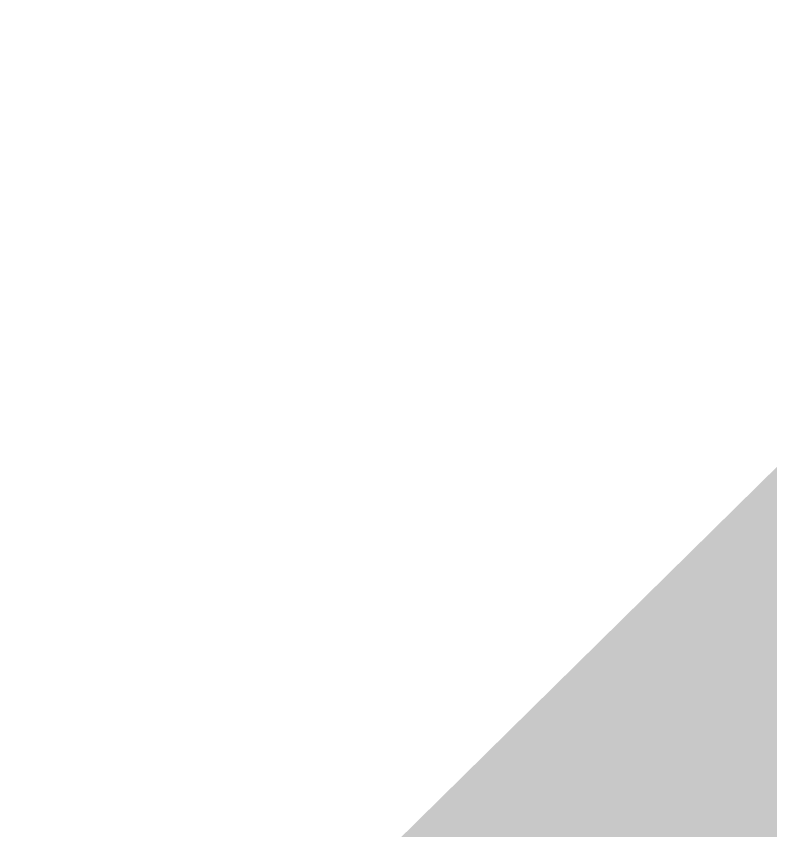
# Model space of a CAD drawing. Header units: metres. Extents: x 326467 to 340077, y 1811030 to 1824953.
# Drawn here: x 327569.538 to 327571.76, y 1812876.635 to 1812879.033 of the extents above; entities that cross this region are included whole.
import ezdxf

# ---------------------------------------------------------------- set-up
doc = ezdxf.new("R2010")
doc.units = ezdxf.units.M
doc.header["$MEASUREMENT"] = 0
for name, color, linetype in [('HIGH TIDE LINE', 6, 'Continuous'), ('INTERTIDAL ZONE', 5, 'Continuous'), ('NDZ-200M FROM CRZ', 30, 'Continuous')]:
    doc.layers.add(name, color=color, linetype=linetype)

# ---------------------------------------------------------------- blocks, each defined once
blk = doc.blocks.new('16')
at = {"layer": 'INTERTIDAL ZONE'}
h = blk.add_hatch(dxfattribs=at)
h.set_pattern_fill('CROSS', color=256, scale=6.064284, angle=-0.4421)
h.set_pattern_definition([(359.55787, (320150.772, 1810233.3), (38.8042, 38.2099), [19.2541, -57.7623]), (89.55787, (320160.324, 1810223.598), (-38.2099, 38.8042), [19.2541, -57.7623])])
h.paths.add_polyline_path([(327223.9108, 1812653.3548), (327227.9845, 1812657.3667), (327240.2054, 1812669.4023), (327248.3215, 1812673.383), (327252.3951, 1812677.3949), (327252.5511, 1812697.6103), (327260.7295, 1812709.6772), (327264.8031, 1812713.689), (327268.908, 1812721.744), (327272.9504, 1812721.7128), (327277.0241, 1812725.7247), (327281.0665, 1812725.6935), (327285.0777, 1812721.6192), (327289.1202, 1812721.588), (327289.089, 1812717.545), (327293.069, 1812709.4276), (327297.0803, 1812705.3533), (327301.1227, 1812705.3222), (327309.1763, 1812701.2167), (327325.346, 1812701.0919), (327341.5782, 1812709.0533), (327353.7991, 1812721.0889), (327361.9463, 1812729.1127), (327366.0511, 1812737.1676), (327370.1248, 1812741.1795), (327370.156, 1812745.2226), (327374.1984, 1812745.1914), (327374.2608, 1812753.2775), (327378.3969, 1812765.3755), (327374.3856, 1812769.4498), (327378.4593, 1812773.4617), (327378.4905, 1812777.5048), (327390.6178, 1812777.4112), (327398.6714, 1812773.3057), (327406.7563, 1812773.2433), (327414.8099, 1812769.1379), (327447.1494, 1812768.8883), (327467.3303, 1812764.6893), (327483.4377, 1812756.4784), (327499.545, 1812748.2674), (327507.6299, 1812748.205), (327523.7684, 1812744.0372), (327539.9381, 1812743.9124), (327544.0118, 1812747.9243), (327548.1166, 1812755.9792), (327552.2215, 1812764.0342), (327556.3263, 1812772.0891), (327556.4511, 1812788.2614), (327556.4823, 1812792.3045), (327552.5335, 1812804.4649), (327552.5647, 1812808.508), (327548.6158, 1812820.6684), (327548.7094, 1812832.7976), (327548.7718, 1812840.8838), (327548.803, 1812844.9268), (327552.9079, 1812852.9818), (327561.0863, 1812865.0486), (327581.4544, 1812885.108), (327581.4856, 1812889.1511), (327581.5168, 1812893.1942), (327581.548, 1812897.2372), (327577.5992, 1812909.3976), (327581.704, 1812917.4526), (327581.7664, 1812925.5387), (327585.8401, 1812929.5506), (327598.061, 1812941.5862), (327606.2706, 1812957.6961), (327606.3018, 1812961.7392), (327610.3754, 1812965.7511), (327610.4378, 1812973.8373), (327614.5427, 1812981.8923), (327614.5739, 1812985.9353), (327614.6363, 1812994.0215), (327618.7411, 1813002.0764), (327626.8884, 1813010.1002), (327630.962, 1813014.1121), (327635.0045, 1813014.0809), (327643.1829, 1813026.1477), (327655.4662, 1813046.2695), (327663.6446, 1813058.3363), (327667.7495, 1813066.3913), (327680.0016, 1813082.47), (327708.5794, 1813118.6393), (327720.8003, 1813130.6749), (327724.8739, 1813134.6868), (327728.9164, 1813134.6556), (327737.0012, 1813134.5932), (327741.0749, 1813138.6051), (327741.1061, 1813142.6481), (327741.1373, 1813146.6912), (327741.1685, 1813150.7343), (327749.2845, 1813154.715), (327757.4317, 1813162.7387), (327765.5478, 1813166.7194), (327802.0857, 1813186.654), (327810.2018, 1813190.6347), (327822.3603, 1813194.5842), (327842.5724, 1813194.4282), (327846.646, 1813198.4401), (327854.7621, 1813202.4208), (327858.8357, 1813206.4327), (327862.9406, 1813214.4876), (327867.0142, 1813218.4995), (327875.1927, 1813230.5663), (327883.34, 1813238.5901), (327887.4136, 1813242.602), (327895.5296, 1813246.5827), (327907.7193, 1813254.5753), (327915.8354, 1813258.556), (327915.8666, 1813262.5991), (327919.9402, 1813266.6109), (327924.0139, 1813270.6228), (327928.0875, 1813274.6347), (327936.2036, 1813278.6154), (327952.4357, 1813286.5767), (327956.4781, 1813286.5455), (327964.5942, 1813290.5262), (327972.6791, 1813290.4638), (327980.7639, 1813290.4015), (327984.8064, 1813290.3703), (327988.8488, 1813290.3391), (327996.9336, 1813290.2767), (328000.976, 1813290.2455), (328005.0497, 1813294.2574), (328009.0921, 1813294.2262), (328013.1033, 1813290.1519), (328017.1146, 1813286.0776), (328017.0834, 1813282.0346), (328021.1258, 1813282.0034), (328025.1683, 1813281.9722), (328033.2531, 1813281.9098), (328049.5164, 1813293.9142), (328057.6013, 1813293.8518), (328069.7598, 1813297.8013), (328077.8447, 1813297.7389), (328085.9296, 1813297.6765), (328089.972, 1813297.6454), (328089.9408, 1813293.6023), (328093.9832, 1813293.5711), (328097.9945, 1813289.4968), (328102.0056, 1813285.4226), (328110.0593, 1813281.3171), (328130.2091, 1813273.075), (328146.3477, 1813268.9071), (328202.7857, 1813248.255), (328218.893, 1813240.044), (328230.9579, 1813231.8643), (328239.0116, 1813227.7588), (328251.0141, 1813211.493), (328275.019, 1813178.9612), (328286.9904, 1813158.6523), (328306.9841, 1813130.1948), (328318.9867, 1813113.9289), (328322.9979, 1813109.8547), (328318.9243, 1813105.8428), (328318.8931, 1813101.7997), (328318.8619, 1813097.7566), (328314.8194, 1813097.7878), (328310.777, 1813097.819), (328306.7033, 1813093.8072), (328302.6609, 1813093.8383), (328298.5873, 1813089.8265), (328294.5448, 1813089.8577), (328294.5136, 1813085.8146), (328298.5249, 1813081.7403), (328310.5586, 1813069.5175), (328322.5923, 1813057.2947), (328326.6035, 1813053.2205), (328330.6148, 1813049.1462), (328350.7021, 1813032.8179), (328350.6709, 1813028.7749), (328358.6934, 1813020.6263), (328366.747, 1813016.5209), (328366.7158, 1813012.4778), (328370.7271, 1813008.4035), (328386.7408, 1812988.0634), (328390.7209, 1812979.946), (328406.6721, 1812951.5197), (328418.6747, 1812935.2538), (328410.5586, 1812931.2731), (328410.5274, 1812927.2301), (328422.5299, 1812910.9642), (328426.5099, 1812902.8468), (328438.4813, 1812882.5379), (328442.4925, 1812878.4636), (328446.5037, 1812874.3894), (328446.4725, 1812870.3463), (328450.4526, 1812862.2289), (328450.4214, 1812858.1859), (328450.3902, 1812854.1428), (328450.359, 1812850.0997), (328454.4014, 1812850.0685), (328462.4238, 1812841.92), (328466.4038, 1812833.8027), (328474.4575, 1812829.6972), (328478.4376, 1812821.5799), (328486.4288, 1812809.3883), (328494.4513, 1812801.2397), (328498.4626, 1812797.1655), (328502.4738, 1812793.0912), (328506.485, 1812789.0169), (328510.5275, 1812788.9857), (328514.5387, 1812784.9115), (328522.5923, 1812780.806), (328534.626, 1812768.5832), (328546.6597, 1812756.3604), (328558.6623, 1812740.0945), (328562.6735, 1812736.0203), (328566.6847, 1812731.946), (328570.696, 1812727.8717), (328578.7808, 1812727.8093), (328594.9193, 1812723.6415), (328623.1852, 1812719.3801), (328643.3661, 1812715.181), (328679.6856, 1812706.8141), (328655.5246, 1812719.1305), (328631.3948, 1812735.49), (328611.2763, 1812747.7752), (328591.1889, 1812764.1034), (328575.1439, 1812780.4005), (328559.1615, 1812804.7837), (328539.1053, 1812825.155), (328503.129, 1812877.9957), (328439.1989, 1812975.5286), (328359.2862, 1813097.4447), (328311.401, 1813178.6805), (328279.4359, 1813227.4469), (328247.3461, 1813260.0411), (328227.2899, 1813280.4125), (328207.2025, 1813296.7407), (328187.0528, 1813304.9828), (328150.7644, 1813317.3928), (328098.3064, 1813329.9275), (328033.7211, 1813342.5559), (327985.2744, 1813351.0163), (327944.85, 1813351.3283), (327912.4794, 1813347.5348), (327892.236, 1813343.6477), (327867.8878, 1813331.7056), (327851.6245, 1813319.7012), (327831.2563, 1813299.6418), (327806.8145, 1813275.5705), (327774.2255, 1813243.4754), (327737.5316, 1813203.3254), (327692.6904, 1813155.1517), (327668.2175, 1813127.0374), (327655.9654, 1813110.9586), (327631.43, 1813074.7582), (327598.6537, 1813018.4047), (327570.0135, 1812974.1493), (327549.427, 1812925.7883), (327532.9765, 1812889.5254), (327520.6307, 1812861.3175), (327512.2963, 1812829.0353), (327508.1603, 1812816.9373), (327500.013, 1812808.9135), (327491.897, 1812804.9328), (327479.7384, 1812800.9833), (327467.6111, 1812801.0769), (327451.4727, 1812805.2448), (327423.2068, 1812809.5062), (327378.7713, 1812813.8924), (327293.8802, 1812814.5475), (327289.8066, 1812810.5356), (327277.6481, 1812806.5861), (327273.5744, 1812802.5743), (327261.3847, 1812794.5817), (327245.0902, 1812778.5342), (327228.7645, 1812758.4436), (327200.2803, 1812734.4035), (327175.8385, 1812710.3322), (327155.4391, 1812686.2297), (327131.0597, 1812670.2446), (327102.6067, 1812650.2476), (327074.1849, 1812634.2936), (327053.8791, 1812622.3204), (327033.511, 1812602.261), (326996.8795, 1812570.1972), (326956.1432, 1812530.0784), (326931.6078, 1812493.8779), (326915.2196, 1812465.7012), (326906.9788, 1812445.5482), (326906.854, 1812429.3759), (326902.6556, 1812409.1917), (326902.4684, 1812384.9332), (326906.386, 1812368.7297), (326910.2413, 1812344.4401), (326914.0965, 1812320.1505), (326913.8157, 1812283.7628), (326917.7646, 1812271.6024), (326925.6934, 1812251.3247), (326929.5798, 1812231.0781), (326929.2991, 1812194.6905), (326916.9534, 1812166.4825), (326904.5764, 1812134.2315), (326900.4716, 1812126.1765), (326900.4404, 1812122.1334), (326892.1684, 1812097.9374), (326891.2636, 1811980.6883), (326886.9716, 1811948.3749), (326882.7419, 1811924.1477), (326874.5011, 1811903.9947), (326866.3226, 1811891.9279), (326858.1754, 1811883.9041), (326829.7223, 1811863.9071), (326801.2069, 1811835.8239), (326784.8812, 1811815.7333), (326780.7763, 1811807.6783), (326780.7139, 1811799.5922), (326796.6965, 1811775.209), (326800.6453, 1811763.0486), (326804.5006, 1811738.7589), (326804.4382, 1811730.6728), (326791.9677, 1811686.2926), (326787.7692, 1811666.1084), (326771.4748, 1811650.0609), (326747.0641, 1811630.0327), (326710.5263, 1811610.0981), (326690.3141, 1811610.2541), (326682.2604, 1811614.3595), (326674.1755, 1811614.4219), (326650.1082, 1811638.8675), (326625.9783, 1811655.227), (326617.9559, 1811663.3755), (326597.8062, 1811671.6176), (326581.6676, 1811675.7855), (326589.7213, 1811671.68), (326573.5827, 1811675.8479), (326569.5403, 1811675.8791), (326561.4866, 1811679.9845), (326541.3057, 1811684.1836), (326529.1784, 1811684.2771), (326500.9126, 1811688.5386), (326496.8702, 1811688.5698), (326480.7182, 1811691.0049), (326480.482, 1811660.393), (326496.6206, 1811656.2252), (326524.8863, 1811651.9638), (326545.0361, 1811643.7216), (326561.2059, 1811643.5969), (326601.6926, 1811651.3711), (326613.8199, 1811651.2775), (326613.7887, 1811647.2344), (326617.8311, 1811647.2032), (326621.8423, 1811643.1289), (326629.8336, 1811630.9373), (326637.7937, 1811614.7027), (326653.8386, 1811598.4056), (326673.9572, 1811586.1204), (326677.9996, 1811586.0892), (326690.0645, 1811577.9095), (326694.0757, 1811573.8352), (326698.0558, 1811565.7179), (326702.0982, 1811565.6867), (326706.1094, 1811561.6123), (326706.1406, 1811565.6555), (326710.1519, 1811561.5811), (326726.3528, 1811565.4995), (326722.3728, 1811573.6169), (326734.5624, 1811581.6094), (326734.5936, 1811585.6525), (326750.8258, 1811593.6139), (326754.8682, 1811593.5827), (326771.1316, 1811605.5871), (326771.1004, 1811601.544), (326775.1116, 1811597.4698), (326783.2276, 1811601.4505), (326783.2588, 1811605.4935), (326791.3749, 1811609.4742), (326783.3836, 1811621.6658), (326787.426, 1811621.6346), (326791.4997, 1811625.6465), (326795.5733, 1811629.6584), (326799.6157, 1811629.6272), (326803.5958, 1811621.5098), (326807.607, 1811617.4356), (326807.6382, 1811621.4786), (326811.6495, 1811617.4044), (326807.5758, 1811613.3925), (326807.5446, 1811609.3494), (326815.6607, 1811613.3301), (326815.6295, 1811609.287), (326819.6407, 1811605.2128), (326823.6832, 1811605.1816), (326827.6944, 1811601.1073), (326847.9065, 1811600.9513), (326847.9377, 1811604.9944), (326839.884, 1811609.0999), (326831.8304, 1811613.2053), (326823.808, 1811621.3539), (326823.8392, 1811625.3969), (326819.8279, 1811629.4712), (326815.8167, 1811633.5455), (326819.9527, 1811645.6435), (326828.0376, 1811645.5811), (326828.0688, 1811649.6242), (326824.0264, 1811649.6554), (326824.0576, 1811653.6985), (326828.1, 1811653.6673), (326832.236, 1811665.7653), (326828.1935, 1811665.7965), (326820.1399, 1811669.9019), (326812.0551, 1811669.9643), (326812.0863, 1811674.0074), (326816.2535, 1811690.1485), (326820.3271, 1811694.1604), (326824.3695, 1811694.1292), (326828.4431, 1811698.1411), (326828.5055, 1811706.2272), (326832.6416, 1811718.3252), (326836.7776, 1811730.4232), (326836.9648, 1811754.6817), (326841.0696, 1811762.7366), (326841.1008, 1811766.7797), (326845.1433, 1811766.7485), (326853.2906, 1811774.7723), (326857.333, 1811774.7411), (326865.4803, 1811782.7648), (326857.4266, 1811786.8703), (326861.5002, 1811790.8822), (326865.5426, 1811790.851), (326869.6162, 1811794.8628), (326869.6474, 1811798.9059), (326865.6362, 1811802.9802), (326861.625, 1811807.0545), (326849.4977, 1811807.148), (326833.2032, 1811791.1005), (326825.1495, 1811795.206), (326825.1807, 1811799.2491), (326805.0622, 1811811.5342), (326801.0197, 1811811.5654), (326805.0934, 1811815.5773), (326809.1358, 1811815.5461), (326813.2094, 1811819.558), (326821.3566, 1811827.5818), (326825.3679, 1811823.5075), (326829.4415, 1811827.5194), (326837.5576, 1811831.5001), (326841.6624, 1811839.555), (326845.7361, 1811843.5669), (326849.8097, 1811847.5788), (326853.8522, 1811847.5477), (326857.8634, 1811843.4733), (326861.937, 1811847.4853), (326870.053, 1811851.4659), (326874.1267, 1811855.4778), (326870.1154, 1811859.5521), (326866.1042, 1811863.6264), (326870.209, 1811871.6813), (326878.3563, 1811879.7051), (326894.4949, 1811875.5372), (326898.5373, 1811875.506), (326902.5485, 1811871.4318), (326906.591, 1811871.4006), (326910.6646, 1811875.4124), (326910.6958, 1811879.4555), (326918.9054, 1811895.5654), (326931.2511, 1811923.7733), (326931.4071, 1811943.9887), (326923.3222, 1811944.0511), (326923.3534, 1811948.0942), (326919.311, 1811948.1254), (326919.4982, 1811972.3838), (326923.6654, 1811988.5249), (326931.8751, 1812004.6348), (326931.9063, 1812008.6779), (326936.0112, 1812016.7328), (326936.136, 1812032.9051), (326928.0511, 1812032.9675), (326924.0398, 1812037.0418), (326916.0174, 1812045.1903), (326912.0061, 1812049.2646), (326912.0373, 1812053.3076), (326908.0573, 1812061.425), (326912.1621, 1812069.4799), (326912.1933, 1812073.523), (326916.2982, 1812081.5779), (326932.8423, 1812129.9701), (326936.9159, 1812133.982), (326941.0207, 1812142.0369), (326949.1368, 1812146.0176), (326953.2104, 1812150.0295), (326953.2416, 1812154.0726), (326961.3889, 1812162.0963), (326965.5873, 1812182.2805), (326965.6809, 1812194.4097), (326969.7858, 1812202.4647), (326970.0354, 1812234.8092), (326966.0241, 1812238.8835), (326966.0553, 1812242.9266), (326958.0329, 1812251.0751), (326954.0216, 1812255.1494), (326950.0104, 1812259.2237), (326941.9567, 1812263.3291), (326941.9879, 1812267.3722), (326937.9767, 1812271.4465), (326938.1327, 1812291.6618), (326946.2799, 1812299.6856), (326954.4896, 1812315.7955), (326958.6257, 1812327.8935), (326958.6881, 1812335.9796), (326954.6768, 1812340.0539), (326954.708, 1812344.097), (326950.7592, 1812356.2574), (326946.8103, 1812368.4178), (326947.1847, 1812416.9348), (326951.3208, 1812429.0328), (326951.4456, 1812445.2051), (326947.4655, 1812453.3224), (326947.6215, 1812473.5378), (326951.7264, 1812481.5927), (326955.8, 1812485.6046), (326959.8736, 1812489.6165), (326972.1257, 1812505.6952), (326992.5251, 1812529.7976), (327025.0517, 1812553.8065), (327053.5983, 1812585.9327), (327065.8192, 1812597.9684), (327073.9353, 1812601.9491), (327086.0938, 1812605.8986), (327086.125, 1812609.9416), (327090.1674, 1812609.9104), (327094.1787, 1812605.8362), (327102.2011, 1812597.6876), (327106.2124, 1812593.6134), (327114.2972, 1812593.551), (327118.3084, 1812589.4767), (327126.3933, 1812589.4143), (327130.4669, 1812593.4262), (327162.8064, 1812593.1766), (327166.88, 1812597.1885), (327174.9649, 1812597.1261), (327179.0385, 1812601.138), (327187.1546, 1812605.1187), (327211.6276, 1812633.233), (327219.806, 1812645.2999), (327223.8796, 1812649.3117)])
at = {"layer": 'HIGH TIDE LINE', "lineweight": 35, "const_width": 3.0321}
blk.add_lwpolyline([(327556.4823, 1812792.3045), (327552.5335, 1812804.4649), (327552.5647, 1812808.508), (327548.6158, 1812820.6684), (327548.7094, 1812832.7976), (327548.7718, 1812840.8838), (327548.803, 1812844.9268), (327552.9079, 1812852.9818), (327561.0863, 1812865.0486), (327581.4544, 1812885.108), (327581.4856, 1812889.1511), (327581.5168, 1812893.1942), (327581.548, 1812897.2372), (327577.5992, 1812909.3976), (327581.704, 1812917.4526), (327581.7664, 1812925.5387), (327585.8401, 1812929.5506), (327598.061, 1812941.5862), (327606.2706, 1812957.6961)], dxfattribs=at)
at = {"layer": 'INTERTIDAL ZONE', "const_width": 3.0321, "flags": 128}
blk.add_lwpolyline([(327556.4823, 1812792.3045), (327552.5335, 1812804.4649), (327552.5647, 1812808.508), (327548.6158, 1812820.6684), (327548.7094, 1812832.7976), (327548.7718, 1812840.8838), (327548.803, 1812844.9268), (327552.9079, 1812852.9818), (327561.0863, 1812865.0486), (327581.4544, 1812885.108), (327581.4856, 1812889.1511), (327581.5168, 1812893.1942), (327581.548, 1812897.2372), (327577.5992, 1812909.3976), (327581.704, 1812917.4526), (327581.7664, 1812925.5387), (327585.8401, 1812929.5506), (327598.061, 1812941.5862), (327606.2706, 1812957.6961)], dxfattribs=at)
at = {"layer": 'NDZ-200M FROM CRZ', "const_width": 3.0321, "flags": 128}
blk.add_lwpolyline([(327606.2706, 1812957.6961), (327598.061, 1812941.5862), (327585.8401, 1812929.5506), (327581.7664, 1812925.5387), (327581.704, 1812917.4526), (327577.5992, 1812909.3976), (327581.548, 1812897.2372), (327581.5168, 1812893.1942), (327581.4856, 1812889.1511), (327581.4544, 1812885.108), (327561.0863, 1812865.0486), (327552.9079, 1812852.9818), (327548.803, 1812844.9268), (327548.7718, 1812840.8838), (327548.7094, 1812832.7976), (327548.6158, 1812820.6684), (327552.5647, 1812808.508), (327552.5335, 1812804.4649), (327556.4823, 1812792.3045)], dxfattribs=at)

msp = doc.modelspace()

# ---------------------------------------------------------------- block references
msp.add_blockref('16', (0, 0))

doc.saveas('drawing.dxf')
